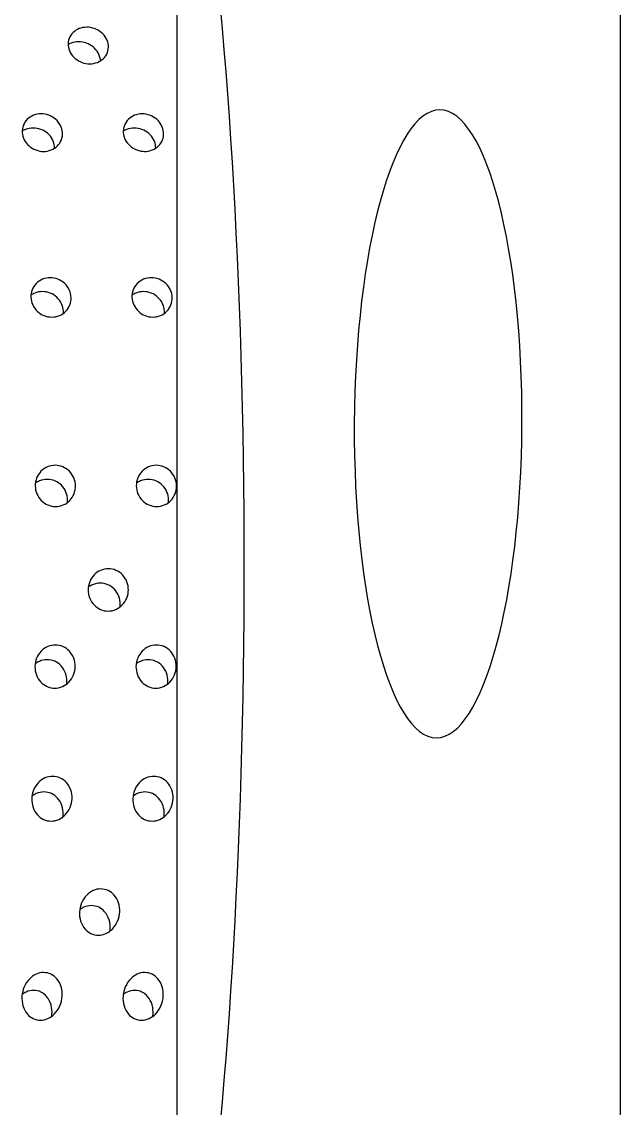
# Model space of a CAD drawing. Extents: x 408 to 498, y 628 to 778.
# Drawn here: x 472.204 to 473.288, y 688.678 to 690.647 of the extents above; entities that cross this region are included whole.
import ezdxf

# ---------------------------------------------------------------- set-up
doc = ezdxf.new("R2010")
doc.units = 0
doc.header["$MEASUREMENT"] = 0
for name, color, linetype in [('1', 4, 'Continuous'), ('JET', 3, 'Continuous'), ('LIGHT', 1, 'Continuous')]:
    doc.layers.add(name, color=color, linetype=linetype)

# ---------------------------------------------------------------- blocks, each defined once
blk = doc.blocks.new('SUCTION')
at = {"layer": '1'}
blk.add_ellipse((0.5106, 0.0668), major_axis=(-0.0289, 1.8748), ratio=0.145722, start_param=3.141593, end_param=6.283185, dxfattribs=at)
at = {"layer": '1', "color": 3}
for points, knots in [([(0.49, 0.9747), (0.4854, 0.9746), (0.4805, 0.9754), (0.4712, 0.9786), (0.4669, 0.981), (0.4598, 0.9868), (0.4566, 0.9905), (0.452, 0.9987), (0.4507, 1.0031), (0.4498, 1.0114), (0.4503, 1.0159), (0.4532, 1.0241), (0.4557, 1.0279), (0.4616, 1.0338), (0.4654, 1.0364), (0.474, 1.0398), (0.4788, 1.0407), (0.4879, 1.0409), (0.4929, 1.0401), (0.5021, 1.0369), (0.5064, 1.0345), (0.5135, 1.0288), (0.5168, 1.0251), (0.5214, 1.017), (0.5228, 1.0126), (0.5236, 1.0043), (0.5231, 0.9998), (0.5202, 0.9915), (0.5177, 0.9877), (0.5117, 0.9817), (0.5079, 0.9792), (0.4993, 0.9757), (0.4945, 0.9748), (0.49, 0.9747)], [0, 0, 0, 0, 0.0138548, 0.0138548, 0.0277096, 0.0277096, 0.0421225, 0.0421225, 0.0565354, 0.0565354, 0.0710126, 0.0710126, 0.0854897, 0.0854897, 0.0993515, 0.0993515, 0.1132132, 0.1132132, 0.127075, 0.127075, 0.1409367, 0.1409367, 0.1554139, 0.1554139, 0.169891, 0.169891, 0.1843039, 0.1843039, 0.1987169, 0.1987169, 0.2125717, 0.2125717, 0.2264264, 0.2264264, 0.2264264, 0.2264264]), ([(0.509, 0.9802), (0.509, 0.9808), (0.509, 0.9814), (0.5085, 0.9862), (0.5071, 0.9906), (0.5024, 0.9987), (0.4992, 1.0024), (0.492, 1.0081), (0.4877, 1.0105), (0.4785, 1.0136), (0.4735, 1.0144), (0.4644, 1.0142), (0.4596, 1.0133), (0.4535, 1.0109), (0.4518, 1.01), (0.4501, 1.009)], [0.05447947, 0.05447947, 0.05447947, 0.05447947, 0.05665874, 0.05665874, 0.07120955, 0.07120955, 0.08576037, 0.08576037, 0.09961959, 0.09961959, 0.11347881, 0.11347881, 0.12733802, 0.12733802, 0.13333396, 0.13333396, 0.13333396, 0.13333396]), ([(0.4086, 0.8146), (0.4041, 0.8146), (0.3991, 0.8154), (0.3899, 0.8187), (0.3856, 0.8212), (0.3786, 0.8272), (0.3755, 0.831), (0.3711, 0.8394), (0.3698, 0.8439), (0.3691, 0.8524), (0.3696, 0.857), (0.3727, 0.8655), (0.3752, 0.8693), (0.3812, 0.8754), (0.385, 0.8781), (0.3937, 0.8816), (0.3985, 0.8825), (0.4076, 0.8827), (0.4126, 0.8819), (0.4218, 0.8786), (0.4261, 0.8761), (0.4331, 0.8702), (0.4363, 0.8664), (0.4407, 0.8581), (0.442, 0.8536), (0.4427, 0.845), (0.4422, 0.8404), (0.4391, 0.832), (0.4366, 0.8281), (0.4306, 0.8219), (0.4267, 0.8193), (0.418, 0.8157), (0.4132, 0.8147), (0.4086, 0.8146)], [0, 0, 0, 0, 0.0138713, 0.0138713, 0.0277426, 0.0277426, 0.0418409, 0.0418409, 0.0559392, 0.0559392, 0.0700768, 0.0700768, 0.0842144, 0.0842144, 0.0980898, 0.0980898, 0.1119652, 0.1119652, 0.1258405, 0.1258405, 0.1397159, 0.1397159, 0.1538535, 0.1538535, 0.1679911, 0.1679911, 0.1820894, 0.1820894, 0.1961877, 0.1961877, 0.210059, 0.210059, 0.2239303, 0.2239303, 0.2239303, 0.2239303]), ([(0.5918, 0.8175), (0.5872, 0.8174), (0.5823, 0.8182), (0.573, 0.8215), (0.5688, 0.8241), (0.5618, 0.83), (0.5586, 0.8338), (0.5542, 0.8422), (0.5529, 0.8467), (0.5522, 0.8553), (0.5528, 0.8598), (0.5558, 0.8683), (0.5583, 0.8721), (0.5643, 0.8782), (0.5681, 0.8809), (0.5768, 0.8844), (0.5816, 0.8854), (0.5908, 0.8855), (0.5957, 0.8847), (0.6049, 0.8814), (0.6092, 0.8789), (0.6162, 0.873), (0.6194, 0.8693), (0.6238, 0.8609), (0.6251, 0.8564), (0.6259, 0.8479), (0.6253, 0.8433), (0.6223, 0.8348), (0.6197, 0.8309), (0.6137, 0.8248), (0.6099, 0.8221), (0.6012, 0.8185), (0.5964, 0.8175), (0.5918, 0.8175)], [0, 0, 0, 0, 0.0138713, 0.0138713, 0.0277426, 0.0277426, 0.0418409, 0.0418409, 0.0559392, 0.0559392, 0.0700768, 0.0700768, 0.0842144, 0.0842144, 0.0980898, 0.0980898, 0.1119652, 0.1119652, 0.1258405, 0.1258405, 0.1397159, 0.1397159, 0.1538535, 0.1538535, 0.1679911, 0.1679911, 0.1820894, 0.1820894, 0.1961877, 0.1961877, 0.210059, 0.210059, 0.2239303, 0.2239303, 0.2239303, 0.2239303]), ([(0.4285, 0.8208), (0.4285, 0.8217), (0.4285, 0.8226), (0.428, 0.8278), (0.4267, 0.8323), (0.4223, 0.8407), (0.4191, 0.8444), (0.4121, 0.8503), (0.4078, 0.8528), (0.3986, 0.8561), (0.3936, 0.8568), (0.3845, 0.8567), (0.3797, 0.8558), (0.3732, 0.8531), (0.3712, 0.852), (0.3693, 0.8508)], [0.05294318, 0.05294318, 0.05294318, 0.05294318, 0.055987, 0.055987, 0.07015487, 0.07015487, 0.08432275, 0.08432275, 0.0981971, 0.0981971, 0.11207146, 0.11207146, 0.12594581, 0.12594581, 0.1327949, 0.1327949, 0.1327949, 0.1327949]), ([(0.6117, 0.8236), (0.6117, 0.8245), (0.6116, 0.8255), (0.6112, 0.8306), (0.6099, 0.8352), (0.6054, 0.8435), (0.6023, 0.8473), (0.5952, 0.8531), (0.5909, 0.8556), (0.5817, 0.8589), (0.5768, 0.8597), (0.5676, 0.8595), (0.5628, 0.8586), (0.5563, 0.856), (0.5543, 0.8549), (0.5525, 0.8536)], [0.05294318, 0.05294318, 0.05294318, 0.05294318, 0.055987, 0.055987, 0.07015487, 0.07015487, 0.08432275, 0.08432275, 0.0981971, 0.0981971, 0.11207146, 0.11207146, 0.12594581, 0.12594581, 0.1327949, 0.1327949, 0.1327949, 0.1327949]), ([(0.4281, 0.5148), (0.4235, 0.5148), (0.4186, 0.5156), (0.4094, 0.5191), (0.4052, 0.5218), (0.3984, 0.528), (0.3953, 0.532), (0.3912, 0.5407), (0.39, 0.5455), (0.3895, 0.5544), (0.3901, 0.5592), (0.3934, 0.568), (0.396, 0.572), (0.4021, 0.5784), (0.406, 0.5812), (0.4148, 0.585), (0.4196, 0.5859), (0.4288, 0.5861), (0.4337, 0.5853), (0.4429, 0.5818), (0.4472, 0.5791), (0.454, 0.5729), (0.457, 0.569), (0.4612, 0.5603), (0.4624, 0.5555), (0.4629, 0.5466), (0.4622, 0.5418), (0.459, 0.533), (0.4564, 0.5289), (0.4503, 0.5225), (0.4463, 0.5197), (0.4375, 0.5159), (0.4327, 0.5149), (0.4281, 0.5148)], [0, 0, 0, 0, 0.0138846, 0.0138846, 0.0277691, 0.0277691, 0.0416534, 0.0416534, 0.0555377, 0.0555377, 0.0694237, 0.0694237, 0.0833096, 0.0833096, 0.0971943, 0.0971943, 0.1110791, 0.1110791, 0.1249638, 0.1249638, 0.1388485, 0.1388485, 0.1527345, 0.1527345, 0.1666205, 0.1666205, 0.1805047, 0.1805047, 0.194389, 0.194389, 0.2082736, 0.2082736, 0.2221581, 0.2221581, 0.2221581, 0.2221581]), ([(0.6112, 0.5177), (0.6066, 0.5176), (0.6017, 0.5184), (0.5925, 0.5219), (0.5883, 0.5246), (0.5815, 0.5309), (0.5785, 0.5348), (0.5743, 0.5436), (0.5731, 0.5483), (0.5726, 0.5572), (0.5733, 0.562), (0.5765, 0.5708), (0.5791, 0.5749), (0.5852, 0.5813), (0.5892, 0.584), (0.5979, 0.5878), (0.6028, 0.5888), (0.6119, 0.5889), (0.6169, 0.5881), (0.6261, 0.5846), (0.6303, 0.5819), (0.6371, 0.5758), (0.6402, 0.5718), (0.6444, 0.5631), (0.6456, 0.5584), (0.646, 0.5494), (0.6454, 0.5447), (0.6421, 0.5358), (0.6395, 0.5318), (0.6334, 0.5253), (0.6294, 0.5225), (0.6206, 0.5187), (0.6158, 0.5177), (0.6112, 0.5177)], [0, 0, 0, 0, 0.0138846, 0.0138846, 0.0277691, 0.0277691, 0.0416534, 0.0416534, 0.0555377, 0.0555377, 0.0694237, 0.0694237, 0.0833096, 0.0833096, 0.0971943, 0.0971943, 0.1110791, 0.1110791, 0.1249638, 0.1249638, 0.1388485, 0.1388485, 0.1527345, 0.1527345, 0.1666205, 0.1666205, 0.1805047, 0.1805047, 0.194389, 0.194389, 0.2082736, 0.2082736, 0.2221581, 0.2221581, 0.2221581, 0.2221581]), ([(0.4489, 0.5218), (0.449, 0.5232), (0.449, 0.5245), (0.4487, 0.5302), (0.4475, 0.535), (0.4433, 0.5437), (0.4403, 0.5476), (0.4334, 0.5538), (0.4292, 0.5565), (0.42, 0.5599), (0.4151, 0.5608), (0.4059, 0.5606), (0.4011, 0.5596), (0.3942, 0.5567), (0.3919, 0.5554), (0.3897, 0.5538)], [0.05152079, 0.05152079, 0.05152079, 0.05152079, 0.05553775, 0.05553775, 0.06942391, 0.06942391, 0.08331008, 0.08331008, 0.09719486, 0.09719486, 0.11107963, 0.11107963, 0.12496441, 0.12496441, 0.13282261, 0.13282261, 0.13282261, 0.13282261]), ([(0.6321, 0.5247), (0.6321, 0.526), (0.6322, 0.5273), (0.6318, 0.5331), (0.6307, 0.5378), (0.6265, 0.5465), (0.6234, 0.5504), (0.6166, 0.5566), (0.6123, 0.5593), (0.6031, 0.5628), (0.5982, 0.5636), (0.589, 0.5634), (0.5842, 0.5625), (0.5773, 0.5595), (0.575, 0.5582), (0.5729, 0.5566)], [0.05152079, 0.05152079, 0.05152079, 0.05152079, 0.05553775, 0.05553775, 0.06942391, 0.06942391, 0.08331008, 0.08331008, 0.09719486, 0.09719486, 0.11107963, 0.11107963, 0.12496441, 0.12496441, 0.13282261, 0.13282261, 0.13282261, 0.13282261]), ([(0.4403, 0.1717), (0.4357, 0.1716), (0.4308, 0.1725), (0.4218, 0.1762), (0.4176, 0.179), (0.411, 0.1855), (0.408, 0.1897), (0.404, 0.1989), (0.403, 0.2039), (0.4027, 0.2133), (0.4035, 0.2183), (0.407, 0.2275), (0.4097, 0.2318), (0.416, 0.2385), (0.42, 0.2414), (0.4289, 0.2453), (0.4337, 0.2463), (0.4429, 0.2464), (0.4478, 0.2456), (0.4568, 0.2419), (0.461, 0.2392), (0.4677, 0.2327), (0.4706, 0.2285), (0.4746, 0.2194), (0.4757, 0.2144), (0.4759, 0.205), (0.4751, 0.2), (0.4716, 0.1907), (0.4689, 0.1864), (0.4626, 0.1797), (0.4586, 0.1767), (0.4497, 0.1728), (0.4448, 0.1718), (0.4403, 0.1717)], [0, 0, 0, 0, 0.0138754, 0.0138754, 0.0277508, 0.0277508, 0.0418876, 0.0418876, 0.0560244, 0.0560244, 0.070122, 0.070122, 0.0842195, 0.0842195, 0.0980909, 0.0980909, 0.1119622, 0.1119622, 0.1258335, 0.1258335, 0.1397049, 0.1397049, 0.1538024, 0.1538024, 0.1679, 0.1679, 0.1820368, 0.1820368, 0.1961736, 0.1961736, 0.210049, 0.210049, 0.2239244, 0.2239244, 0.2239244, 0.2239244]), ([(0.6234, 0.1745), (0.6188, 0.1745), (0.6139, 0.1753), (0.6049, 0.179), (0.6008, 0.1818), (0.5941, 0.1883), (0.5912, 0.1925), (0.5872, 0.2017), (0.5861, 0.2067), (0.5859, 0.2161), (0.5867, 0.2211), (0.5901, 0.2304), (0.5929, 0.2346), (0.5992, 0.2413), (0.6032, 0.2442), (0.612, 0.2481), (0.6169, 0.2491), (0.626, 0.2493), (0.6309, 0.2484), (0.64, 0.2448), (0.6441, 0.242), (0.6508, 0.2355), (0.6538, 0.2313), (0.6578, 0.2222), (0.6588, 0.2172), (0.6591, 0.2078), (0.6583, 0.2028), (0.6548, 0.1935), (0.652, 0.1892), (0.6457, 0.1825), (0.6417, 0.1796), (0.6328, 0.1756), (0.628, 0.1746), (0.6234, 0.1745)], [0, 0, 0, 0, 0.0138754, 0.0138754, 0.0277508, 0.0277508, 0.0418876, 0.0418876, 0.0560244, 0.0560244, 0.070122, 0.070122, 0.0842195, 0.0842195, 0.0980909, 0.0980909, 0.1119622, 0.1119622, 0.1258335, 0.1258335, 0.1397049, 0.1397049, 0.1538024, 0.1538024, 0.1679, 0.1679, 0.1820368, 0.1820368, 0.1961736, 0.1961736, 0.210049, 0.210049, 0.2239244, 0.2239244, 0.2239244, 0.2239244]), ([(0.4617, 0.1793), (0.4618, 0.1809), (0.4619, 0.1824), (0.4617, 0.1887), (0.4607, 0.1937), (0.4567, 0.2028), (0.4538, 0.207), (0.4471, 0.2135), (0.4429, 0.2163), (0.4339, 0.2199), (0.429, 0.2208), (0.4198, 0.2206), (0.415, 0.2196), (0.4078, 0.2165), (0.4053, 0.2149), (0.403, 0.2132)], [0.05151258, 0.05151258, 0.05151258, 0.05151258, 0.05608271, 0.05608271, 0.07020559, 0.07020559, 0.08432848, 0.08432848, 0.0981983, 0.0981983, 0.11206812, 0.11206812, 0.12593795, 0.12593795, 0.13438506, 0.13438506, 0.13438506, 0.13438506]), ([(0.6448, 0.1821), (0.645, 0.1837), (0.645, 0.1853), (0.6449, 0.1915), (0.6438, 0.1965), (0.6398, 0.2057), (0.6369, 0.2098), (0.6302, 0.2163), (0.6261, 0.2191), (0.617, 0.2228), (0.6121, 0.2236), (0.603, 0.2235), (0.5981, 0.2225), (0.591, 0.2193), (0.5884, 0.2178), (0.5862, 0.216)], [0.05151258, 0.05151258, 0.05151258, 0.05151258, 0.05608271, 0.05608271, 0.07020559, 0.07020559, 0.08432848, 0.08432848, 0.0981983, 0.0981983, 0.11206812, 0.11206812, 0.12593795, 0.12593795, 0.13438506, 0.13438506, 0.13438506, 0.13438506]), ([(0.5385, -0.0162), (0.534, -0.0163), (0.5291, -0.0154), (0.5202, -0.0117), (0.5161, -0.0088), (0.5095, -0.0022), (0.5066, 0.0022), (0.5027, 0.0116), (0.5017, 0.0168), (0.5016, 0.0264), (0.5025, 0.0316), (0.5061, 0.0411), (0.5089, 0.0455), (0.5153, 0.0524), (0.5193, 0.0553), (0.5282, 0.0593), (0.5331, 0.0603), (0.5422, 0.0605), (0.5471, 0.0596), (0.556, 0.0559), (0.5601, 0.0531), (0.5668, 0.0464), (0.5697, 0.0421), (0.5736, 0.0327), (0.5745, 0.0276), (0.5747, 0.0179), (0.5738, 0.0127), (0.5701, 0.0031), (0.5673, -0.0013), (0.5608, -0.0081), (0.5568, -0.0111), (0.548, -0.0151), (0.5431, -0.0162), (0.5385, -0.0162)], [0, 0, 0, 0, 0.0138608, 0.0138608, 0.0277216, 0.0277216, 0.0422229, 0.0422229, 0.0567241, 0.0567241, 0.0711596, 0.0711596, 0.0855951, 0.0855951, 0.0994487, 0.0994487, 0.1133024, 0.1133024, 0.127156, 0.127156, 0.1410097, 0.1410097, 0.1554452, 0.1554452, 0.1698806, 0.1698806, 0.1843819, 0.1843819, 0.1988832, 0.1988832, 0.212744, 0.212744, 0.2266048, 0.2266048, 0.2266048, 0.2266048]), ([(0.5601, -0.0084), (0.5602, -0.0068), (0.5603, -0.0052), (0.5603, 0.0012), (0.5593, 0.0064), (0.5554, 0.0158), (0.5525, 0.0202), (0.5459, 0.0268), (0.5418, 0.0297), (0.5328, 0.0334), (0.528, 0.0342), (0.5188, 0.0341), (0.514, 0.0331), (0.5068, 0.0298), (0.5042, 0.0282), (0.5019, 0.0264)], [0.05216595, 0.05216595, 0.05216595, 0.05216595, 0.05687262, 0.05687262, 0.07137622, 0.07137622, 0.08587982, 0.08587982, 0.09972982, 0.09972982, 0.11357982, 0.11357982, 0.12742982, 0.12742982, 0.13602531, 0.13602531, 0.13602531, 0.13602531]), ([(0.627, -0.1545), (0.6224, -0.1546), (0.6176, -0.1537), (0.6087, -0.1499), (0.6047, -0.1471), (0.5982, -0.1403), (0.5953, -0.1358), (0.5915, -0.1261), (0.5905, -0.1209), (0.5905, -0.111), (0.5914, -0.1057), (0.5952, -0.0959), (0.5981, -0.0914), (0.6046, -0.0845), (0.6086, -0.0815), (0.6175, -0.0775), (0.6223, -0.0764), (0.6315, -0.0763), (0.6363, -0.0772), (0.6452, -0.081), (0.6492, -0.0838), (0.6558, -0.0905), (0.6587, -0.095), (0.6625, -0.1046), (0.6635, -0.1099), (0.6635, -0.1197), (0.6625, -0.125), (0.6587, -0.1349), (0.6558, -0.1394), (0.6493, -0.1464), (0.6453, -0.1494), (0.6364, -0.1534), (0.6316, -0.1545), (0.627, -0.1545)], [0, 0, 0, 0, 0.0138463, 0.0138463, 0.0276926, 0.0276926, 0.04258, 0.04258, 0.0574675, 0.0574675, 0.0722657, 0.0722657, 0.0870638, 0.0870638, 0.1008999, 0.1008999, 0.114736, 0.114736, 0.1285721, 0.1285721, 0.1424082, 0.1424082, 0.1572063, 0.1572063, 0.1720044, 0.1720044, 0.1868919, 0.1868919, 0.2017794, 0.2017794, 0.2156257, 0.2156257, 0.229472, 0.229472, 0.229472, 0.229472]), ([(0.4438, -0.1574), (0.4393, -0.1574), (0.4344, -0.1565), (0.4256, -0.1528), (0.4216, -0.1499), (0.415, -0.1431), (0.4121, -0.1387), (0.4083, -0.1289), (0.4074, -0.1237), (0.4074, -0.1138), (0.4083, -0.1086), (0.4121, -0.0988), (0.4149, -0.0943), (0.4215, -0.0873), (0.4255, -0.0843), (0.4344, -0.0803), (0.4392, -0.0793), (0.4483, -0.0791), (0.4532, -0.08), (0.4621, -0.0838), (0.4661, -0.0866), (0.4727, -0.0934), (0.4756, -0.0978), (0.4794, -0.1075), (0.4803, -0.1127), (0.4803, -0.1226), (0.4794, -0.1279), (0.4756, -0.1377), (0.4727, -0.1422), (0.4661, -0.1492), (0.4621, -0.1522), (0.4533, -0.1562), (0.4484, -0.1573), (0.4438, -0.1574)], [0, 0, 0, 0, 0.0138463, 0.0138463, 0.0276926, 0.0276926, 0.04258, 0.04258, 0.0574675, 0.0574675, 0.0722657, 0.0722657, 0.0870638, 0.0870638, 0.1008999, 0.1008999, 0.114736, 0.114736, 0.1285721, 0.1285721, 0.1424082, 0.1424082, 0.1572063, 0.1572063, 0.1720044, 0.1720044, 0.1868919, 0.1868919, 0.2017794, 0.2017794, 0.2156257, 0.2156257, 0.229472, 0.229472, 0.229472, 0.229472]), ([(0.4654, -0.1495), (0.4656, -0.1478), (0.4657, -0.1462), (0.4657, -0.1397), (0.4648, -0.1345), (0.461, -0.1247), (0.4581, -0.1203), (0.4515, -0.1135), (0.4475, -0.1106), (0.4386, -0.1069), (0.4338, -0.106), (0.4246, -0.1061), (0.4198, -0.1072), (0.4126, -0.1105), (0.41, -0.1121), (0.4077, -0.1139)], [0.05298666, 0.05298666, 0.05298666, 0.05298666, 0.05772049, 0.05772049, 0.07263637, 0.07263637, 0.08755225, 0.08755225, 0.10138253, 0.10138253, 0.1152128, 0.1152128, 0.12904308, 0.12904308, 0.13767704, 0.13767704, 0.13767704, 0.13767704]), ([(0.6485, -0.1466), (0.6487, -0.145), (0.6488, -0.1434), (0.6488, -0.1369), (0.6479, -0.1316), (0.6441, -0.1219), (0.6412, -0.1174), (0.6346, -0.1107), (0.6306, -0.1078), (0.6218, -0.1041), (0.6169, -0.1032), (0.6078, -0.1033), (0.6029, -0.1044), (0.5958, -0.1076), (0.5932, -0.1093), (0.5908, -0.1111)], [0.05298666, 0.05298666, 0.05298666, 0.05298666, 0.05772049, 0.05772049, 0.07263637, 0.07263637, 0.08755225, 0.08755225, 0.10138253, 0.10138253, 0.1152128, 0.1152128, 0.12904308, 0.12904308, 0.13767704, 0.13767704, 0.13767704, 0.13767704]), ([(0.6241, -0.3954), (0.6196, -0.3955), (0.6148, -0.3946), (0.6061, -0.3907), (0.6023, -0.3878), (0.5958, -0.3809), (0.5929, -0.3762), (0.5892, -0.366), (0.5884, -0.3605), (0.5886, -0.3502), (0.5896, -0.3447), (0.5936, -0.3345), (0.5967, -0.3297), (0.6034, -0.3226), (0.6074, -0.3196), (0.6163, -0.3155), (0.6211, -0.3144), (0.6302, -0.3143), (0.635, -0.3152), (0.6437, -0.319), (0.6476, -0.3219), (0.6541, -0.3288), (0.657, -0.3335), (0.6607, -0.3436), (0.6615, -0.3491), (0.6613, -0.3594), (0.6603, -0.3649), (0.6562, -0.3752), (0.6531, -0.38), (0.6464, -0.3871), (0.6424, -0.3902), (0.6335, -0.3943), (0.6287, -0.3954), (0.6241, -0.3954)], [0, 0, 0, 0, 0.0138155, 0.0138155, 0.0276309, 0.0276309, 0.043476, 0.043476, 0.059321, 0.059321, 0.075022, 0.075022, 0.090723, 0.090723, 0.1045202, 0.1045202, 0.1183174, 0.1183174, 0.1321146, 0.1321146, 0.1459118, 0.1459118, 0.1616127, 0.1616127, 0.1773137, 0.1773137, 0.1931588, 0.1931588, 0.2090038, 0.2090038, 0.2228193, 0.2228193, 0.2366348, 0.2366348, 0.2366348, 0.2366348]), ([(0.441, -0.3983), (0.4364, -0.3983), (0.4317, -0.3974), (0.423, -0.3935), (0.4191, -0.3907), (0.4126, -0.3837), (0.4098, -0.379), (0.4061, -0.3688), (0.4053, -0.3633), (0.4055, -0.3531), (0.4065, -0.3476), (0.4105, -0.3373), (0.4135, -0.3326), (0.4203, -0.3254), (0.4243, -0.3224), (0.4331, -0.3183), (0.4379, -0.3173), (0.447, -0.3171), (0.4518, -0.3181), (0.4605, -0.3219), (0.4645, -0.3247), (0.471, -0.3317), (0.4739, -0.3363), (0.4776, -0.3465), (0.4784, -0.3519), (0.4782, -0.3622), (0.4771, -0.3677), (0.4731, -0.378), (0.47, -0.3828), (0.4632, -0.39), (0.4592, -0.393), (0.4504, -0.3971), (0.4456, -0.3982), (0.441, -0.3983)], [0, 0, 0, 0, 0.0138155, 0.0138155, 0.0276309, 0.0276309, 0.043476, 0.043476, 0.059321, 0.059321, 0.075022, 0.075022, 0.090723, 0.090723, 0.1045202, 0.1045202, 0.1183174, 0.1183174, 0.1321146, 0.1321146, 0.1459118, 0.1459118, 0.1616127, 0.1616127, 0.1773137, 0.1773137, 0.1931588, 0.1931588, 0.2090038, 0.2090038, 0.2228193, 0.2228193, 0.2366348, 0.2366348, 0.2366348, 0.2366348]), ([(0.4624, -0.3903), (0.4625, -0.3888), (0.4626, -0.3873), (0.4628, -0.3807), (0.462, -0.3751), (0.4583, -0.3649), (0.4555, -0.3602), (0.449, -0.3532), (0.4451, -0.3503), (0.4364, -0.3465), (0.4316, -0.3456), (0.4225, -0.3457), (0.4177, -0.3468), (0.4106, -0.3501), (0.408, -0.3517), (0.4057, -0.3536)], [0.05527731, 0.05527731, 0.05527731, 0.05527731, 0.05987506, 0.05987506, 0.07583478, 0.07583478, 0.09179451, 0.09179451, 0.10558106, 0.10558106, 0.1193676, 0.1193676, 0.13315415, 0.13315415, 0.14170505, 0.14170505, 0.14170505, 0.14170505]), ([(0.6455, -0.3875), (0.6457, -0.386), (0.6458, -0.3845), (0.6459, -0.3778), (0.6452, -0.3723), (0.6415, -0.3621), (0.6386, -0.3573), (0.6321, -0.3504), (0.6282, -0.3475), (0.6196, -0.3437), (0.6148, -0.3427), (0.6057, -0.3429), (0.6009, -0.344), (0.5937, -0.3473), (0.5911, -0.3489), (0.5888, -0.3508)], [0.05527731, 0.05527731, 0.05527731, 0.05527731, 0.05987506, 0.05987506, 0.07583478, 0.07583478, 0.09179451, 0.09179451, 0.10558106, 0.10558106, 0.1193676, 0.1193676, 0.13315415, 0.13315415, 0.14170505, 0.14170505, 0.14170505, 0.14170505]), ([(0.5298, -0.6037), (0.5252, -0.6038), (0.5205, -0.6028), (0.5121, -0.5989), (0.5084, -0.596), (0.5019, -0.5889), (0.499, -0.5839), (0.4955, -0.5732), (0.4947, -0.5675), (0.4951, -0.5568), (0.4963, -0.5511), (0.5006, -0.5403), (0.5038, -0.5353), (0.5108, -0.528), (0.5147, -0.525), (0.5235, -0.5209), (0.5283, -0.5198), (0.5374, -0.5197), (0.5421, -0.5206), (0.5506, -0.5245), (0.5544, -0.5274), (0.5609, -0.5344), (0.5638, -0.5394), (0.5673, -0.55), (0.5681, -0.5557), (0.5677, -0.5664), (0.5665, -0.5721), (0.5621, -0.583), (0.5589, -0.588), (0.5519, -0.5953), (0.5479, -0.5984), (0.5391, -0.6025), (0.5343, -0.6036), (0.5298, -0.6037)], [0, 0, 0, 0, 0.0137869, 0.0137869, 0.0275738, 0.0275738, 0.0446423, 0.0446423, 0.0617107, 0.0617107, 0.0785623, 0.0785623, 0.0954139, 0.0954139, 0.1091701, 0.1091701, 0.1229264, 0.1229264, 0.1366826, 0.1366826, 0.1504388, 0.1504388, 0.1672904, 0.1672904, 0.184142, 0.184142, 0.2012104, 0.2012104, 0.2182789, 0.2182789, 0.2320658, 0.2320658, 0.2458527, 0.2458527, 0.2458527, 0.2458527]), ([(0.5507, -0.5959), (0.5509, -0.5946), (0.551, -0.5933), (0.5513, -0.5866), (0.5506, -0.5808), (0.5471, -0.57), (0.5442, -0.565), (0.5377, -0.5578), (0.534, -0.5549), (0.5256, -0.5511), (0.5209, -0.5501), (0.5118, -0.5503), (0.507, -0.5514), (0.5, -0.5547), (0.4975, -0.5563), (0.4953, -0.558)], [0.05855005, 0.05855005, 0.05855005, 0.05855005, 0.06274523, 0.06274523, 0.08007431, 0.08007431, 0.09740339, 0.09740339, 0.1111441, 0.1111441, 0.12488481, 0.12488481, 0.13862551, 0.13862551, 0.14691934, 0.14691934, 0.14691934, 0.14691934]), ([(0.4272, -0.7594), (0.4227, -0.7594), (0.418, -0.7584), (0.4098, -0.7545), (0.4062, -0.7516), (0.3997, -0.7444), (0.3969, -0.7392), (0.3934, -0.728), (0.3928, -0.722), (0.3934, -0.711), (0.3946, -0.7051), (0.3992, -0.6939), (0.4025, -0.6886), (0.4097, -0.6812), (0.4136, -0.6782), (0.4224, -0.6741), (0.4271, -0.6729), (0.4362, -0.6728), (0.4409, -0.6738), (0.4492, -0.6776), (0.4528, -0.6805), (0.4593, -0.6877), (0.4622, -0.6929), (0.4657, -0.704), (0.4663, -0.7099), (0.4657, -0.7209), (0.4645, -0.7269), (0.4598, -0.7382), (0.4564, -0.7435), (0.4491, -0.751), (0.4452, -0.754), (0.4365, -0.7581), (0.4318, -0.7593), (0.4272, -0.7594)], [0, 0, 0, 0, 0.0137694, 0.0137694, 0.0275389, 0.0275389, 0.045875, 0.045875, 0.0642111, 0.0642111, 0.0822466, 0.0822466, 0.1002822, 0.1002822, 0.114005, 0.114005, 0.1277279, 0.1277279, 0.1414507, 0.1414507, 0.1551736, 0.1551736, 0.1732091, 0.1732091, 0.1912446, 0.1912446, 0.2095807, 0.2095807, 0.2279168, 0.2279168, 0.2416863, 0.2416863, 0.2554557, 0.2554557, 0.2554557, 0.2554557]), ([(0.6104, -0.7565), (0.6058, -0.7566), (0.6012, -0.7556), (0.5929, -0.7517), (0.5893, -0.7488), (0.5829, -0.7416), (0.58, -0.7364), (0.5766, -0.7252), (0.5759, -0.7192), (0.5765, -0.7082), (0.5777, -0.7022), (0.5823, -0.6911), (0.5857, -0.6858), (0.5929, -0.6784), (0.5968, -0.6754), (0.6055, -0.6712), (0.6103, -0.6701), (0.6193, -0.67), (0.624, -0.6709), (0.6323, -0.6748), (0.636, -0.6777), (0.6425, -0.6849), (0.6453, -0.6901), (0.6488, -0.7012), (0.6494, -0.7071), (0.6489, -0.7181), (0.6476, -0.7241), (0.6429, -0.7354), (0.6395, -0.7407), (0.6323, -0.7482), (0.6284, -0.7512), (0.6197, -0.7553), (0.6149, -0.7565), (0.6104, -0.7565)], [0, 0, 0, 0, 0.0137694, 0.0137694, 0.0275389, 0.0275389, 0.045875, 0.045875, 0.0642111, 0.0642111, 0.0822466, 0.0822466, 0.1002822, 0.1002822, 0.114005, 0.114005, 0.1277279, 0.1277279, 0.1414507, 0.1414507, 0.1551736, 0.1551736, 0.1732091, 0.1732091, 0.1912446, 0.1912446, 0.2095807, 0.2095807, 0.2279168, 0.2279168, 0.2416863, 0.2416863, 0.2554557, 0.2554557, 0.2554557, 0.2554557]), ([(0.4477, -0.7519), (0.4478, -0.7508), (0.4479, -0.7497), (0.4483, -0.7431), (0.4477, -0.737), (0.4443, -0.7257), (0.4415, -0.7204), (0.435, -0.7131), (0.4314, -0.7102), (0.4232, -0.7063), (0.4185, -0.7053), (0.4095, -0.7055), (0.4047, -0.7066), (0.3979, -0.7099), (0.3955, -0.7114), (0.3934, -0.7131)], [0.06228793, 0.06228793, 0.06228793, 0.06228793, 0.06587176, 0.06587176, 0.08466047, 0.08466047, 0.10344918, 0.10344918, 0.11715342, 0.11715342, 0.13085765, 0.13085765, 0.14456189, 0.14456189, 0.15250533, 0.15250533, 0.15250533, 0.15250533]), ([(0.6308, -0.749), (0.6309, -0.7479), (0.631, -0.7469), (0.6314, -0.7402), (0.6309, -0.7342), (0.6275, -0.7229), (0.6246, -0.7176), (0.6181, -0.7103), (0.6145, -0.7074), (0.6063, -0.7035), (0.6017, -0.7025), (0.5926, -0.7027), (0.5879, -0.7038), (0.581, -0.7071), (0.5787, -0.7086), (0.5765, -0.7102)], [0.06228793, 0.06228793, 0.06228793, 0.06228793, 0.06587176, 0.06587176, 0.08466047, 0.08466047, 0.10344918, 0.10344918, 0.11715342, 0.11715342, 0.13085765, 0.13085765, 0.14456189, 0.14456189, 0.15250533, 0.15250533, 0.15250533, 0.15250533])]:
    blk.add_open_spline(points, degree=3, knots=knots, dxfattribs=at)
blk = doc.blocks.new('2018 PULSE')
at = {"layer": '1'}
blk.add_open_spline([(64.1842, 52.2626), (64.1842, 47.1691), (64.1842, 42.0756), (64.1842, 36.9307), (64.1842, 36.8792), (64.1842, 36.8278)], degree=3, knots=[0, 0, 0, 0, 15.280505, 15.280505, 15.434853, 15.434853, 15.434853, 15.434853], dxfattribs=at)
blk.add_spline([(64.9878, 52.2626), (64.9878, 44.5452), (64.9878, 36.8278)], degree=3, dxfattribs=at)
at = {"layer": 'LIGHT', "extrusion": (0, 0, -1)}
blk.add_ellipse((64.6577, 44.7732), major_axis=(-0.0032, -0.5689), ratio=0.267077, dxfattribs=at)
at = {"layer": 'JET', "rotation": 359.1160166812678}
blk.add_blockref('SUCTION', (63.5215, 44.4585), dxfattribs=at)

msp = doc.modelspace()

# ---------------------------------------------------------------- block references
at = {"layer": '1'}
msp.add_blockref('2018 PULSE', (408.3007, 645.1452), dxfattribs=at)

doc.saveas('drawing.dxf')
